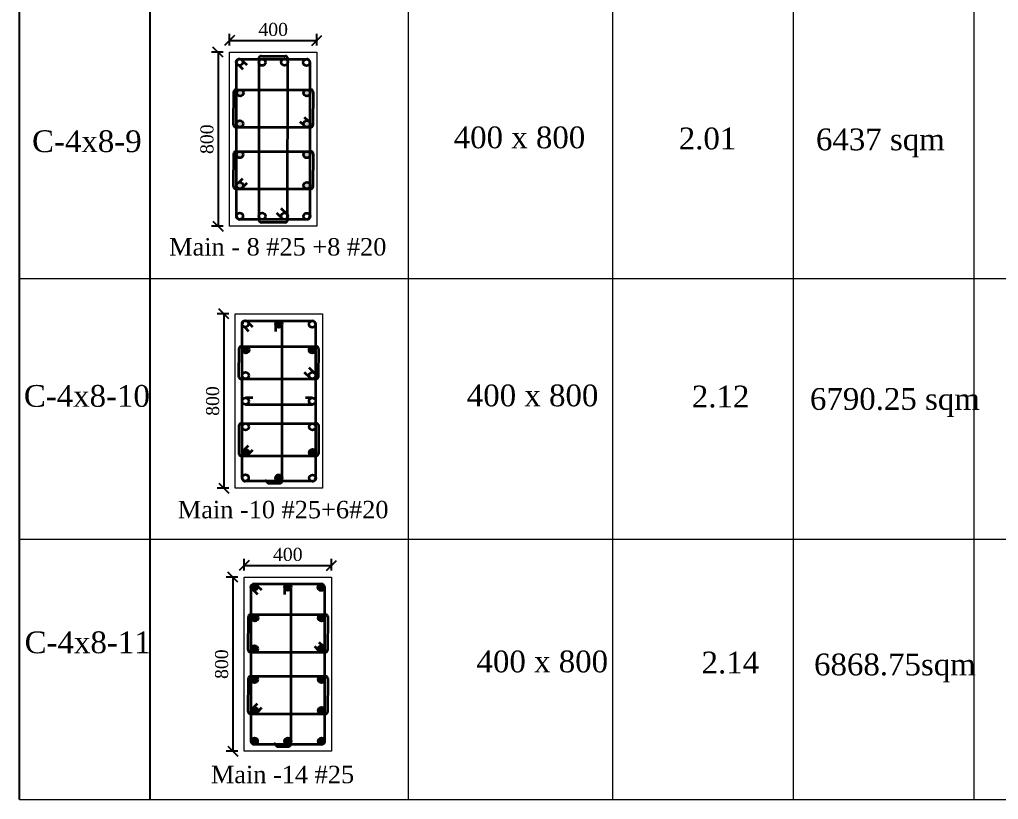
# Model space of a CAD drawing. Header units: millimetres. Extents: x -111267 to 10003021, y -40114 to 2142304.
# Drawn here: x 4446004 to 4468484, y 1999011 to 2016920 of the extents above; entities that cross this region are included whole.
import ezdxf

# ---------------------------------------------------------------- set-up
doc = ezdxf.new("R2010")
doc.units = ezdxf.units.MM
doc.header["$PDMODE"] = 2
doc.linetypes.add('DASHED2', pattern=[0.375, 0.25, -0.125])
doc.layers.add('5a.Hatch-TR-0', color=8, linetype='Continuous')
doc.layers.add('9.Title', color=7, linetype='Continuous')
for name, color, linetype, lineweight in [('6.Dim', 8, 'Continuous', 9), ('object line', 23, 'Continuous', 13), ('reinmt', 241, 'Continuous', 40), ('S-Beam', 4, 'DASHED2', 15), ('S-Dim', 8, 'Continuous', 5)]:
    doc.layers.add(name, color=color, linetype=linetype, lineweight=lineweight)
doc.styles.add('DRIQsmall', font='times.ttf', dxfattribs={"height": 0.2})
doc.styles.add('Times new roman', font='times.ttf', dxfattribs={"height": 300})
doc.dimstyles.new('Scale 20', dxfattribs={"dimscale": 0, "dimtxt": 250, "dimasz": 230, "dimexe": 150, "dimexo": 150, "dimgap": 100, "dimtad": 1, "dimtoh": 1, "dimdec": 0, "dimlfac": 0.2, "dimzin": 0, "dimdsep": 46, "dimtxsty": 'Times new roman', "dimblk": 'OBLIQUE', "dimcen": 0.09, "dimclrd": 256, "dimclrt": 3, "dimadec": 0, "dimazin": 0, "dimtfac": 1, "dimtdec": 0, "dimtofl": 0, "dimtmove": 0, "dimatfit": 3, "dimfxl": 150, "dimfxlon": 1, "dimtolj": 1, "dimtzin": 0, "dimarcsym": 0})

# ---------------------------------------------------------------- blocks, each defined once
blk = doc.blocks.new('_Oblique')
at = {"color": 0, "linetype": 'ByBlock', "lineweight": -2}
blk.add_line((-0.5, -0.5), (0.5, 0.5), dxfattribs=at)
blk = doc.blocks.new('*D1099')
at = {"layer": 'Defpoints', "color": 0, "ltscale": 6, "transparency": 16777216}
for p in [(4450828, 2016172), (4450561, 2012172), (4450828, 2012172)]:
    blk.add_point(p, dxfattribs=at)
at = {"layer": 'S-Dim', "color": 0, "lineweight": -2, "ltscale": 6, "transparency": 16777216}
for p, q in [((4450678, 2016172), (4450411, 2016172)), ((4450678, 2012172), (4450411, 2012172))]:
    blk.add_line(p, q, dxfattribs=at)
at = {"layer": 'S-Dim', "lineweight": -2, "ltscale": 6, "transparency": 16777216}
blk.add_line((4450561, 2016172), (4450561, 2012172), dxfattribs=at)
at = {"layer": 'S-Dim', "lineweight": -2, "ltscale": 6, "transparency": 16777216, "xscale": 230, "yscale": 230, "zscale": 230}
for p, rotation in [((4450561, 2016172), 90), ((4450561, 2012172), 270)]:
    blk.add_blockref('_Oblique', p, dxfattribs=dict(at, rotation=rotation))
at = {"layer": 'S-Dim', "color": 3, "ltscale": 6, "transparency": 16777216, "insert": (4450309, 2014172), "char_height": 300, "attachment_point": 5, "rotation": 90, "style": 'Times new roman'}
blk.add_mtext('\\A1;800', dxfattribs=at)
blk = doc.blocks.new('*D1100')
at = {"layer": 'Defpoints', "color": 0, "ltscale": 6, "transparency": 16777216}
for p in [(4452828, 2016439), (4450828, 2016172), (4452828, 2016172)]:
    blk.add_point(p, dxfattribs=at)
at = {"layer": 'S-Dim', "color": 0, "lineweight": -2, "ltscale": 6, "transparency": 16777216}
for p, q in [((4450828, 2016322), (4450828, 2016589)), ((4452828, 2016322), (4452828, 2016589))]:
    blk.add_line(p, q, dxfattribs=at)
at = {"layer": 'S-Dim', "lineweight": -2, "ltscale": 6, "transparency": 16777216}
blk.add_line((4450828, 2016439), (4452828, 2016439), dxfattribs=at)
at = {"layer": 'S-Dim', "lineweight": -2, "ltscale": 6, "transparency": 16777216, "xscale": 230, "yscale": 230, "zscale": 230, "rotation": 180}
blk.add_blockref('_Oblique', (4450828, 2016439), dxfattribs=at)
at = {"layer": 'S-Dim', "lineweight": -2, "ltscale": 6, "transparency": 16777216, "xscale": 230, "yscale": 230, "zscale": 230}
blk.add_blockref('_Oblique', (4452828, 2016439), dxfattribs=at)
at = {"layer": 'S-Dim', "color": 3, "ltscale": 6, "transparency": 16777216, "insert": (4451828, 2016691), "char_height": 300, "attachment_point": 5, "style": 'Times new roman'}
blk.add_mtext('\\A1;400', dxfattribs=at)
blk = doc.blocks.new('*D1121')
at = {"layer": 'Defpoints', "color": 0, "ltscale": 6, "transparency": 16777216}
for p in [(4450959, 2010160), (4450692, 2006160), (4450959, 2006160)]:
    blk.add_point(p, dxfattribs=at)
at = {"layer": 'S-Dim', "color": 0, "lineweight": -2, "ltscale": 6, "transparency": 16777216}
for p, q in [((4450809, 2010160), (4450542, 2010160)), ((4450809, 2006160), (4450542, 2006160))]:
    blk.add_line(p, q, dxfattribs=at)
at = {"layer": 'S-Dim', "lineweight": -2, "ltscale": 6, "transparency": 16777216}
blk.add_line((4450692, 2010160), (4450692, 2006160), dxfattribs=at)
at = {"layer": 'S-Dim', "lineweight": -2, "ltscale": 6, "transparency": 16777216, "xscale": 230, "yscale": 230, "zscale": 230}
for p, rotation in [((4450692, 2010160), 90), ((4450692, 2006160), 270)]:
    blk.add_blockref('_Oblique', p, dxfattribs=dict(at, rotation=rotation))
at = {"layer": 'S-Dim', "color": 3, "ltscale": 6, "transparency": 16777216, "insert": (4450439, 2008160), "char_height": 300, "attachment_point": 5, "rotation": 90, "style": 'Times new roman'}
blk.add_mtext('\\A1;800', dxfattribs=at)
blk = doc.blocks.new('*D1122')
at = {"layer": 'Defpoints', "color": 0, "ltscale": 6, "transparency": 16777216}
for p in [(4453164, 2004383), (4451164, 2004117), (4453164, 2004117)]:
    blk.add_point(p, dxfattribs=at)
at = {"layer": 'S-Dim', "color": 0, "lineweight": -2, "ltscale": 6, "transparency": 16777216}
for p, q in [((4451164, 2004267), (4451164, 2004533)), ((4453164, 2004267), (4453164, 2004533))]:
    blk.add_line(p, q, dxfattribs=at)
at = {"layer": 'S-Dim', "lineweight": -2, "ltscale": 6, "transparency": 16777216}
blk.add_line((4451164, 2004383), (4453164, 2004383), dxfattribs=at)
at = {"layer": 'S-Dim', "lineweight": -2, "ltscale": 6, "transparency": 16777216, "xscale": 230, "yscale": 230, "zscale": 230, "rotation": 180}
blk.add_blockref('_Oblique', (4451164, 2004383), dxfattribs=at)
at = {"layer": 'S-Dim', "lineweight": -2, "ltscale": 6, "transparency": 16777216, "xscale": 230, "yscale": 230, "zscale": 230}
blk.add_blockref('_Oblique', (4453164, 2004383), dxfattribs=at)
at = {"layer": 'S-Dim', "color": 3, "ltscale": 6, "transparency": 16777216, "insert": (4452164, 2004636), "char_height": 300, "attachment_point": 5, "style": 'Times new roman'}
blk.add_mtext('\\A1;400', dxfattribs=at)
blk = doc.blocks.new('*D1123')
at = {"layer": 'Defpoints', "color": 0, "ltscale": 6, "transparency": 16777216}
for p in [(4451164, 2004117), (4450898, 2000117), (4451164, 2000117)]:
    blk.add_point(p, dxfattribs=at)
at = {"layer": 'S-Dim', "color": 0, "lineweight": -2, "ltscale": 6, "transparency": 16777216}
for p, q in [((4451014, 2004117), (4450748, 2004117)), ((4451014, 2000117), (4450748, 2000117))]:
    blk.add_line(p, q, dxfattribs=at)
at = {"layer": 'S-Dim', "lineweight": -2, "ltscale": 6, "transparency": 16777216}
blk.add_line((4450898, 2004117), (4450898, 2000117), dxfattribs=at)
at = {"layer": 'S-Dim', "lineweight": -2, "ltscale": 6, "transparency": 16777216, "xscale": 230, "yscale": 230, "zscale": 230}
for p, rotation in [((4450898, 2004117), 90), ((4450898, 2000117), 270)]:
    blk.add_blockref('_Oblique', p, dxfattribs=dict(at, rotation=rotation))
at = {"layer": 'S-Dim', "color": 3, "ltscale": 6, "transparency": 16777216, "insert": (4450645, 2002117), "char_height": 300, "attachment_point": 5, "rotation": 90, "style": 'Times new roman'}
blk.add_mtext('\\A1;800', dxfattribs=at)
blk = doc.blocks.new('*D1124')
at = {"layer": 'Defpoints', "color": 0, "ltscale": 6, "transparency": 16777216}
for p in [(4453164, 2004383), (4451164, 2004117), (4453164, 2004117)]:
    blk.add_point(p, dxfattribs=at)
at = {"layer": 'S-Dim', "color": 0, "lineweight": -2, "ltscale": 6, "transparency": 16777216}
for p, q in [((4451164, 2004267), (4451164, 2004533)), ((4453164, 2004267), (4453164, 2004533))]:
    blk.add_line(p, q, dxfattribs=at)
at = {"layer": 'S-Dim', "lineweight": -2, "ltscale": 6, "transparency": 16777216}
blk.add_line((4451164, 2004383), (4453164, 2004383), dxfattribs=at)
at = {"layer": 'S-Dim', "lineweight": -2, "ltscale": 6, "transparency": 16777216, "xscale": 230, "yscale": 230, "zscale": 230, "rotation": 180}
blk.add_blockref('_Oblique', (4451164, 2004383), dxfattribs=at)
at = {"layer": 'S-Dim', "lineweight": -2, "ltscale": 6, "transparency": 16777216, "xscale": 230, "yscale": 230, "zscale": 230}
blk.add_blockref('_Oblique', (4453164, 2004383), dxfattribs=at)
at = {"layer": 'S-Dim', "color": 3, "ltscale": 6, "transparency": 16777216, "insert": (4452164, 2004636), "char_height": 300, "attachment_point": 5, "style": 'Times new roman'}
blk.add_mtext('\\A1;400', dxfattribs=at)

msp = doc.modelspace()

# ---------------------------------------------------------------- hatches: boundary and pattern name
at = {"layer": '5a.Hatch-TR-0', "linetype": 'Continuous'}
h = msp.add_hatch(color=8, dxfattribs=at)
h.dxf.hatch_style = 1
edge = h.paths.add_edge_path()
edge.add_arc((4451071, 2015234.4), 75.5, 0, 360)
edge = h.paths.add_edge_path()
edge.add_arc((4451064.6, 2014526.2), 75.5, 0, 360)
edge = h.paths.add_edge_path()
edge.add_arc((4451064.6, 2013817.9), 75.5, 0, 360)
edge = h.paths.add_edge_path()
edge.add_arc((4451064.6, 2013109.7), 75.5, 0, 360)
edge = h.paths.add_edge_path()
edge.add_arc((4452598.6, 2015234.4), 75.5, 0, 360)
edge = h.paths.add_edge_path()
edge.add_arc((4452598.6, 2014526.2), 75.5, 0, 360)
edge = h.paths.add_edge_path()
edge.add_arc((4452598.6, 2013817.9), 75.5, 0, 360)
edge = h.paths.add_edge_path()
edge.add_arc((4452598.6, 2013109.7), 75.5, 0, 360)
at = {"layer": '6.Dim', "linetype": 'Continuous'}
h = msp.add_hatch(color=8, dxfattribs=at)
h.dxf.hatch_style = 1
edge = h.paths.add_edge_path()
edge.add_arc((4451958.5, 2009927), 75.5, 0, 360)
h = msp.add_hatch(color=8, dxfattribs=at)
h.dxf.hatch_style = 1
edge = h.paths.add_edge_path()
edge.add_arc((4451199.4, 2009334.5), 75.5, 0, 360)
h = msp.add_hatch(color=8, dxfattribs=at)
h.dxf.hatch_style = 1
edge = h.paths.add_edge_path()
edge.add_arc((4452727, 2009334.5), 75.5, 0, 360)
h = msp.add_hatch(color=8, dxfattribs=at)
h.dxf.hatch_style = 1
edge = h.paths.add_edge_path()
edge.add_arc((4451194.6, 2006978.1), 75.5, 0, 360)
h = msp.add_hatch(color=8, dxfattribs=at)
h.dxf.hatch_style = 1
edge = h.paths.add_edge_path()
edge.add_arc((4452728.7, 2006978.1), 75.5, 0, 360)
h = msp.add_hatch(color=8, dxfattribs=at)
h.dxf.hatch_style = 1
edge = h.paths.add_edge_path()
edge.add_arc((4451958.5, 2006392.4), 75.5, 0, 360)
h = msp.add_hatch(color=8, dxfattribs=at)
h.dxf.hatch_style = 1
edge = h.paths.add_edge_path()
edge.add_arc((4451393.9, 2003887.3), 75.5, -180, 180, ccw=False)
h = msp.add_hatch(color=8, dxfattribs=at)
h.dxf.hatch_style = 1
edge = h.paths.add_edge_path()
edge.add_arc((4452164.5, 2003884), 75.5, -180, 180, ccw=False)
h = msp.add_hatch(color=8, dxfattribs=at)
h.dxf.hatch_style = 1
edge = h.paths.add_edge_path()
edge.add_arc((4452932.5, 2003880.6), 75.5, -180, 180, ccw=False)
h = msp.add_hatch(color=8, dxfattribs=at)
h.dxf.hatch_style = 1
edge = h.paths.add_edge_path()
edge.add_arc((4451407.4, 2003179), 75.5, 0, 360)
h = msp.add_hatch(color=8, dxfattribs=at)
h.dxf.hatch_style = 1
edge = h.paths.add_edge_path()
edge.add_arc((4451407.4, 2003179), 75.5, 0, 360)
h = msp.add_hatch(color=8, dxfattribs=at)
h.dxf.hatch_style = 1
edge = h.paths.add_edge_path()
edge.add_arc((4452935, 2003179), 75.5, 0, 360)
h = msp.add_hatch(color=8, dxfattribs=at)
h.dxf.hatch_style = 1
edge = h.paths.add_edge_path()
edge.add_arc((4452935, 2003179), 75.5, 0, 360)
h = msp.add_hatch(color=8, dxfattribs=at)
h.dxf.hatch_style = 1
edge = h.paths.add_edge_path()
edge.add_arc((4451400.9, 2002470.8), 75.5, 0, 360)
h = msp.add_hatch(color=8, dxfattribs=at)
h.dxf.hatch_style = 1
edge = h.paths.add_edge_path()
edge.add_arc((4451400.9, 2002470.8), 75.5, 0, 360)
h = msp.add_hatch(color=8, dxfattribs=at)
h.dxf.hatch_style = 1
edge = h.paths.add_edge_path()
edge.add_arc((4452935, 2002470.8), 75.5, 0, 360)
h = msp.add_hatch(color=8, dxfattribs=at)
h.dxf.hatch_style = 1
edge = h.paths.add_edge_path()
edge.add_arc((4452935, 2002470.8), 75.5, 0, 360)
h = msp.add_hatch(color=8, dxfattribs=at)
h.dxf.hatch_style = 1
edge = h.paths.add_edge_path()
edge.add_arc((4451400.9, 2001762.6), 75.5, 0, 360)
h = msp.add_hatch(color=8, dxfattribs=at)
h.dxf.hatch_style = 1
edge = h.paths.add_edge_path()
edge.add_arc((4451400.9, 2001762.6), 75.5, 0, 360)
h = msp.add_hatch(color=8, dxfattribs=at)
h.dxf.hatch_style = 1
edge = h.paths.add_edge_path()
edge.add_arc((4452935, 2001762.6), 75.5, 0, 360)
h = msp.add_hatch(color=8, dxfattribs=at)
h.dxf.hatch_style = 1
edge = h.paths.add_edge_path()
edge.add_arc((4452935, 2001762.6), 75.5, 0, 360)
h = msp.add_hatch(color=8, dxfattribs=at)
h.dxf.hatch_style = 1
edge = h.paths.add_edge_path()
edge.add_arc((4451400.9, 2001054.3), 75.5, 0, 360)
h = msp.add_hatch(color=8, dxfattribs=at)
h.dxf.hatch_style = 1
edge = h.paths.add_edge_path()
edge.add_arc((4451400.9, 2001054.3), 75.5, 0, 360)
h = msp.add_hatch(color=8, dxfattribs=at)
h.dxf.hatch_style = 1
edge = h.paths.add_edge_path()
edge.add_arc((4452935, 2001054.3), 75.5, 0, 360)
h = msp.add_hatch(color=8, dxfattribs=at)
h.dxf.hatch_style = 1
edge = h.paths.add_edge_path()
edge.add_arc((4452935, 2001054.3), 75.5, 0, 360)
h = msp.add_hatch(color=8, dxfattribs=at)
h.dxf.hatch_style = 1
edge = h.paths.add_edge_path()
edge.add_arc((4451395.6, 2000351.4), 75.5, -180, 180, ccw=False)
h = msp.add_hatch(color=8, dxfattribs=at)
h.dxf.hatch_style = 1
edge = h.paths.add_edge_path()
edge.add_arc((4452164.5, 2000349.4), 75.5, -180, 180, ccw=False)
h = msp.add_hatch(color=8, dxfattribs=at)
h.dxf.hatch_style = 1
edge = h.paths.add_edge_path()
edge.add_arc((4452935, 2000346.1), 75.5, -180, 180, ccw=False)

# ---------------------------------------------------------------- linework, layer by layer
at = {"layer": '9.Title'}
for p, q in [((4446004.1, 1999011, -198769.9), (4446004.1, 2067045.3, -198769.9)), ((4449004.1, 1999011, -198769.9), (4449004.1, 2066045.3, -198769.9))]:
    msp.add_line(p, q, dxfattribs=at)
at = {"layer": 'object line'}
msp.add_lwpolyline([(4450828.1, 2016172.1), (4452828.1, 2016172.1), (4452828.1, 2012172.1), (4450828.1, 2012172.1)], close=True, dxfattribs=at)
at = {"layer": 'object line', "elevation": 392194.2}
for points in [[(4450958.5, 2010159.7), (4452958.5, 2010159.7), (4452958.5, 2006159.7), (4450958.5, 2006159.7)], [(4451164.5, 2004116.7), (4453164.5, 2004116.7), (4453164.5, 2000116.7), (4451164.5, 2000116.7)], [(4451164.5, 2004116.7), (4453164.5, 2004116.7), (4453164.5, 2000116.7), (4451164.5, 2000116.7)]]:
    msp.add_lwpolyline(points, close=True, dxfattribs=at)
at = {"layer": 'reinmt', "linetype": 'Continuous', "lineweight": 35}
for p, q in [((4451057.5, 2016014), (4452598.6, 2016014)), ((4451497.9, 2016022.8), (4451498.1, 2012321.2)), ((4451557.9, 2016082.8), (4452101.6, 2016082.8)), ((4452160.4, 2012321.2), (4452161.6, 2016022.8)), ((4450986.1, 2012401.4), (4450986.1, 2015942.6)), ((4451044.7, 2015866.3), (4451132.9, 2015780)), ((4451136, 2015959.5), (4451224.3, 2015876.5)), ((4452670, 2015942.6), (4452670, 2012401.4)), ((4450972.4, 2015309.7), (4452694.9, 2015309.7)), ((4450972.4, 2015309.7), (4452694.9, 2015309.7)), ((4450917.2, 2014500.8), (4450922.4, 2015259.7)), ((4450917.2, 2014500.8), (4450922.4, 2015259.7)), ((4452744.9, 2015259.5), (4452739.7, 2014490.4)), ((4452540.3, 2014679.4), (4452628.6, 2014596.3)), ((4450967.2, 2014450.6), (4452689.7, 2014450.6)), ((4450967.2, 2014450.6), (4452699.7, 2014450.6)), ((4452440.5, 2014582.7), (4452528.7, 2014496.5)), ((4450917.2, 2013084.4), (4450922.4, 2013843.2)), ((4450917.2, 2013084.4), (4450922.4, 2013843.2)), ((4450972.4, 2013893.2), (4452694.9, 2013893.2)), ((4450972.4, 2013893.2), (4452694.9, 2013893.2)), ((4452744.9, 2013843), (4452739.7, 2013073.9)), ((4451124.7, 2013263.3), (4451036.3, 2013180.3)), ((4451224.4, 2013166.6), (4451136.1, 2013080.4)), ((4450967.2, 2013034.1), (4452689.7, 2013034.1)), ((4450967.2, 2013034.1), (4452699.7, 2013034.1)), ((4451901.6, 2012481.3), (4452026.2, 2012359.3)), ((4452005.5, 2012591.5), (4452131, 2012465.8)), ((4452598.6, 2012330.1), (4451057.5, 2012330.1)), ((4452100.4, 2012261.2), (4451558.1, 2012261.2)), ((4451116.6, 2006389, 392194.2), (4451116.6, 2009930.2, 392194.2)), ((4451188, 2010001.6, 392194.2), (4452729.1, 2010001.6, 392194.2)), ((4451266.4, 2009947.1, 392194.2), (4451354.7, 2009864.1, 392194.2)), ((4451883.1, 2009930.9, 392194.2), (4451882.7, 2009759.6, 392194.2)), ((4452800.5, 2009930.2, 392194.2), (4452800.5, 2006389, 392194.2)), ((4451175.2, 2009853.9, 392194.2), (4451263.3, 2009767.6, 392194.2)), ((4451042.2, 2008710.2, 392194.2), (4451045, 2009370, 392194.2)), ((4451085, 2009409.8, 392194.2), (4452827.5, 2009409.8, 392194.2)), ((4452867.5, 2009369.7, 392194.2), (4452864.7, 2008709.8, 392194.2)), ((4452542.4, 2008822, 392194.2), (4452667.1, 2008700, 392194.2)), ((4452646.3, 2008932.2, 392194.2), (4452771.9, 2008806.5, 392194.2)), ((4451082.2, 2008670, 392194.2), (4452824.7, 2008670, 392194.2)), ((4451359.1, 2008231.8, 392194.2), (4451199.2, 2008231.8, 392194.2)), ((4452724.4, 2008231.8, 392194.2), (4452573.2, 2008231.8, 392194.2)), ((4451193.2, 2008081.1, 392194.2), (4452729.4, 2008080.8, 392194.2)), ((4451043.4, 2006942.9, 392194.2), (4451046.2, 2007602.7, 392194.2)), ((4451086.2, 2007642.5, 392194.2), (4452828.8, 2007642.5, 392194.2)), ((4452868.8, 2007602.4, 392194.2), (4452866, 2006942.6, 392194.2)), ((4451254.8, 2007131.7, 392194.2), (4451166.4, 2007048.7, 392194.2)), ((4451354.4, 2007035, 392194.2), (4451266.2, 2006948.8, 392194.2)), ((4451083.4, 2006902.7, 392194.2), (4452826, 2006902.7, 392194.2)), ((4452729.1, 2006317.7, 392194.2), (4451188, 2006317.7, 392194.2)), ((4451322.5, 2000346.1, 392194.2), (4451322.5, 2003887.3, 392194.2)), ((4451322.5, 2000346.1, 392194.2), (4451322.5, 2003887.3, 392194.2)), ((4451393.9, 2003958.7, 392194.2), (4452935, 2003958.7, 392194.2)), ((4451393.9, 2003958.7, 392194.2), (4452935, 2003958.7, 392194.2)), ((4451472.4, 2003904.2, 392194.2), (4451560.7, 2003821.1, 392194.2)), ((4451472.4, 2003904.2, 392194.2), (4451560.7, 2003821.1, 392194.2)), ((4452089, 2003888, 392194.2), (4452088.6, 2003716.6, 392194.2)), ((4452089, 2003888, 392194.2), (4452088.6, 2003716.6, 392194.2)), ((4453006.4, 2003887.3, 392194.2), (4453006.4, 2000346.1, 392194.2)), ((4453006.4, 2003887.3, 392194.2), (4453006.4, 2000346.1, 392194.2)), ((4451381.1, 2003810.9, 392194.2), (4451469.2, 2003724.7, 392194.2)), ((4451381.1, 2003810.9, 392194.2), (4451469.2, 2003724.7, 392194.2)), ((4451253.6, 2002445.5, 392194.2), (4451258.8, 2003204.4, 392194.2)), ((4451253.6, 2002445.5, 392194.2), (4451258.8, 2003204.4, 392194.2)), ((4451308.8, 2003254.4, 392194.2), (4453031.3, 2003254.4, 392194.2)), ((4451308.8, 2003254.4, 392194.2), (4453031.3, 2003254.4, 392194.2)), ((4453081.3, 2003204.2, 392194.2), (4453076.1, 2002435, 392194.2)), ((4452776.9, 2002527.4, 392194.2), (4452865, 2002441.1, 392194.2)), ((4452876.7, 2002624, 392194.2), (4452965, 2002541, 392194.2)), ((4451303.6, 2002395.3, 392194.2), (4453026.1, 2002395.3, 392194.2)), ((4451303.6, 2002395.3, 392194.2), (4453036.1, 2002395.3, 392194.2)), ((4451308.8, 2001837.9, 392194.2), (4453031.3, 2001837.9, 392194.2)), ((4451308.8, 2001837.9, 392194.2), (4453031.3, 2001837.9, 392194.2)), ((4451253.6, 2001029, 392194.2), (4451258.8, 2001787.9, 392194.2)), ((4451253.6, 2001029, 392194.2), (4451258.8, 2001787.9, 392194.2)), ((4453081.3, 2001787.7, 392194.2), (4453076.1, 2001018.5, 392194.2)), ((4451461.1, 2001207.9, 392194.2), (4451372.7, 2001124.9, 392194.2)), ((4451303.6, 2000978.8, 392194.2), (4453026.1, 2000978.8, 392194.2)), ((4451303.6, 2000978.8, 392194.2), (4453036.1, 2000978.8, 392194.2)), ((4451560.7, 2001111.2, 392194.2), (4451472.5, 2001025, 392194.2)), ((4452935, 2000274.7, 392194.2), (4451393.9, 2000274.7, 392194.2)), ((4452935, 2000274.7, 392194.2), (4451393.9, 2000274.7, 392194.2))]:
    msp.add_line(p, q, dxfattribs=at)
at = {"layer": 'reinmt', "linetype": 'Continuous', "lineweight": 35, "elevation": 392194.2}
for points in [[(4451637.3, 2006352.4), (4451711, 2006270.9), (4451973.6, 2006270.9, 0.4142858), (4452033.6, 2006330.9), (4452032.7, 2009912.8)], [(4451843.2, 2000309.5), (4451917, 2000227.9), (4452179.5, 2000227.9, 0.4142858), (4452239.5, 2000287.9), (4452238.7, 2003869.8)]]:
    msp.add_lwpolyline(points, format="xyb", dxfattribs=at)
at = {"layer": 'reinmt', "linetype": 'Continuous', "lineweight": 35}
for centre in [(4451057.5, 2015942.6), (4451573.4, 2015937.6), (4452086.6, 2015939.4), (4452596.1, 2015936), (4451071, 2015234.4), (4451071, 2015234.4), (4452598.6, 2015234.4), (4452598.6, 2015234.4), (4451064.6, 2014526.2), (4451064.6, 2014526.2), (4452598.6, 2014526.2), (4452598.6, 2014526.2), (4451064.6, 2013817.9), (4451064.6, 2013817.9), (4452598.6, 2013817.9), (4452598.6, 2013817.9), (4451064.6, 2013109.7), (4451064.6, 2013109.7), (4452598.6, 2013109.7), (4452598.6, 2013109.7), (4451059.2, 2012406.7), (4451573.4, 2012406.5), (4452086.6, 2012404.8), (4452598.6, 2012401.4), (4451188, 2009930.2, 392194.2), (4451958.5, 2009927, 392194.2), (4452726.6, 2009923.6, 392194.2), (4451199.4, 2009334.5, 392194.2), (4452727, 2009334.5, 392194.2), (4451193.3, 2008745.4, 392194.2), (4452727.4, 2008745.4, 392194.2), (4451193.7, 2008156.3, 392194.2), (4452727.8, 2008156.3, 392194.2), (4451194.2, 2007567.2, 392194.2), (4452728.3, 2007567.2, 392194.2), (4451194.6, 2006978.1, 392194.2), (4452728.7, 2006978.1, 392194.2), (4451189.7, 2006394.3, 392194.2), (4451958.5, 2006392.4, 392194.2), (4452729.1, 2006389, 392194.2), (4451393.9, 2003887.3, 392194.2), (4451393.9, 2003887.3, 392194.2), (4452164.5, 2003884, 392194.2), (4452164.5, 2003884, 392194.2), (4452932.5, 2003880.6, 392194.2), (4452932.5, 2003880.6, 392194.2), (4451407.4, 2003179, 392194.2), (4451407.4, 2003179, 392194.2), (4452935, 2003179, 392194.2), (4452935, 2003179, 392194.2), (4451400.9, 2002470.8, 392194.2), (4451400.9, 2002470.8, 392194.2), (4452935, 2002470.8, 392194.2), (4452935, 2002470.8, 392194.2), (4451400.9, 2001762.6, 392194.2), (4451400.9, 2001762.6, 392194.2), (4452935, 2001762.6, 392194.2), (4452935, 2001762.6, 392194.2), (4451400.9, 2001054.3, 392194.2), (4451400.9, 2001054.3, 392194.2), (4452935, 2001054.3, 392194.2), (4452935, 2001054.3, 392194.2), (4451395.6, 2000351.4, 392194.2), (4451395.6, 2000351.4, 392194.2), (4452164.5, 2000349.4, 392194.2), (4452164.5, 2000349.4, 392194.2), (4452935, 2000346.1, 392194.2), (4452935, 2000346.1, 392194.2)]:
    msp.add_circle(centre, 75.5, dxfattribs=at)
for centre, radius, start, end in [((4451057.5, 2015942.6), 71.4, 90, 180), ((4451557.9, 2016022.8), 60, 90, 180.00317), ((4452101.6, 2016022.8), 60, 359.98155, 90), ((4452598.6, 2015942.6), 71.4, 360, 90), ((4450972.1, 2015259.7), 50, 90, 180), ((4452694.9, 2015259.7), 50, 359.75852, 90), ((4450967.2, 2014500.6), 50, 179.75852, 270), ((4452699.7, 2014490.6), 40, 270, 359.60907), ((4450972.1, 2013843.2), 50, 90, 180), ((4452694.9, 2013843.2), 50, 359.75852, 90), ((4450967.2, 2013084.1), 50, 179.75852, 270), ((4452699.7, 2013074.1), 40, 270, 359.60907), ((4451057.5, 2012401.4), 71.4, 180, 270), ((4452598.6, 2012401.4), 71.4, 270, 0), ((4451558.1, 2012321.2), 60, 180.00317, 270), ((4452100.4, 2012321.2), 60, 270, 359.98155), ((4451188, 2009930.2, 392194.2), 71.4, 90, 180), ((4452729.1, 2009930.2, 392194.2), 71.4, 360, 90), ((4451085, 2009369.8, 392194.2), 40, 90, 179.75852), ((4452827.5, 2009369.8, 392194.2), 40, 359.75852, 90), ((4451082.2, 2008710, 392194.2), 40, 179.75852, 270), ((4452824.7, 2008710, 392194.2), 40, 270, 359.75852), ((4451086.2, 2007602.5, 392194.2), 40, 90, 179.75852), ((4452828.8, 2007602.5, 392194.2), 40, 359.75852, 90), ((4451083.4, 2006942.7, 392194.2), 40, 179.75852, 270), ((4452826, 2006942.7, 392194.2), 40, 270, 359.75852), ((4451188, 2006389, 392194.2), 71.4, 180, 270), ((4452729.1, 2006389, 392194.2), 71.4, 270, 0), ((4451393.9, 2003887.3, 392194.2), 71.4, 90, 180), ((4451393.9, 2003887.3, 392194.2), 71.4, 90, 180), ((4452935, 2003887.3, 392194.2), 71.4, 360, 90), ((4452935, 2003887.3, 392194.2), 71.4, 360, 90), ((4451308.5, 2003204.4, 392194.2), 50, 90, 180), ((4453031.3, 2003204.4, 392194.2), 50, 359.75852, 90), ((4451303.6, 2002445.3, 392194.2), 50, 179.75852, 270), ((4453036.1, 2002435.3, 392194.2), 40, 270, 359.60907), ((4451308.5, 2001787.9, 392194.2), 50, 90, 180), ((4453031.3, 2001787.9, 392194.2), 50, 359.75852, 90), ((4451303.6, 2001028.8, 392194.2), 50, 179.75852, 270), ((4453036.1, 2001018.8, 392194.2), 40, 270, 359.60907), ((4451393.9, 2000346.1, 392194.2), 71.4, 180, 270), ((4451393.9, 2000346.1, 392194.2), 71.4, 180, 270), ((4452935, 2000346.1, 392194.2), 71.4, 270, 0), ((4452935, 2000346.1, 392194.2), 71.4, 270, 0)]:
    msp.add_arc(centre, radius, start, end, dxfattribs=at)
at = {"layer": 'S-Beam', "linetype": 'Continuous', "ltscale": 5}
for p, q in [((4467915.3, 2067045.3, -198769.9), (4467915.3, 1999011, -198769.9)), ((4454930.3, 2066045.3, -198769.9), (4454930.3, 1999011, -198769.9)), ((4459618.3, 2066045.3, -198769.9), (4459618.3, 1999011, -198769.9)), ((4463766.8, 2066045.3, -198769.9), (4463766.8, 1999011, -198769.9)), ((4446004.1, 2010971, 1750.1), (4489826.5, 2010971, -101900.3)), ((4446004.1, 2004991, 1750.1), (4489826.5, 2004991, -101900.3)), ((4446004.1, 1999011, 1750.1), (4489826.5, 1999011, -101900.3))]:
    msp.add_line(p, q, dxfattribs=at)

# ---------------------------------------------------------------- texts
at = {"color": 0, "linetype": 'Continuous', "char_height": 400, "attachment_point": 5, "style": 'Times new roman'}
for s, insert, width in [('Main - 8 #25 +8 #20', (4451933.9, 2011698.2), 5109.125), ('Main -10 #25+6#20', (4452057.9, 2005663.8, 392194.2), 5315.086), ('Main -14 #25', (4452043.2, 1999580.5, 392194.2), 3405.581)]:
    msp.add_mtext(s, dxfattribs=dict(at, insert=insert, width=width))
at = {"layer": '9.Title', "linetype": 'Continuous', "lineweight": 9, "ltscale": 0.5, "char_height": 500, "width": 8540.737, "attachment_point": 5, "style": 'DRIQsmall'}
for s, insert in [('400 x 800', (4457484.5, 2014210.7)), ('2.01', (4461802.9, 2014184.3)), ('6437 sqm', (4465772.6, 2014086.6, -198769.9)), ('C-4x8-9', (4447549.4, 2014122.5, -198769.9)), ('C-4x8-10', (4447549.4, 2008273.2, -198769.9)), ('400 x 800', (4457785.8, 2008284.6, 392194.2)), ('2.12', (4462104.2, 2008258.2, 392194.2)), ('6790.25 sqm', (4466106.2, 2008126, 193424.3)), ('C-4x8-11', (4447567.7, 2002614.9, -397539.8)), ('400 x 800', (4458008.5, 2002175.4, 392194.2)), ('2.14', (4462327, 2002149, 392194.2)), ('6868.75sqm', (4466106.2, 2002028.6, 193424.3))]:
    msp.add_mtext(s, dxfattribs=dict(at, insert=insert))

# ---------------------------------------------------------------- dimensions: what is measured, and where the dimension line sits
at = {"layer": 'S-Dim', "ltscale": 6}
for base, p1, p2, picture, middle in [((4452828.1, 2016438.7), (4450828.1, 2016172.1), (4452828.1, 2016172.1), '*D1100', (4451828.1, 2016691.3)), ((4453164.5, 2004383.4, 392194.2), (4451164.5, 2004116.7, 392194.2), (4453164.5, 2004116.7, 392194.2), '*D1122', (4452164.5, 2004636, 392194.2)), ((4453164.5, 2004383.4, 392194.2), (4451164.5, 2004116.7, 392194.2), (4453164.5, 2004116.7, 392194.2), '*D1124', (4452164.5, 2004636, 392194.2))]:
    dim = msp.add_linear_dim(base=base, p1=p1, p2=p2, dimstyle='Scale 20', override={"dimscale": 1}, dxfattribs=at)
    dim.commit()
    dim.dimension.update_dxf_attribs({"geometry": picture, "text_midpoint": middle})
for base, p1, p2, picture, middle in [((4450561.4, 2012172.1), (4450828.1, 2016172.1), (4450828.1, 2012172.1), '*D1099', (4450308.8, 2014172.1)), ((4450691.9, 2006159.7, 392194.2), (4450958.5, 2010159.7, 392194.2), (4450958.5, 2006159.7, 392194.2), '*D1121', (4450439.3, 2008159.7, 392194.2)), ((4450897.8, 2000116.7, 392194.2), (4451164.5, 2004116.7, 392194.2), (4451164.5, 2000116.7, 392194.2), '*D1123', (4450645.2, 2002116.7, 392194.2))]:
    dim = msp.add_linear_dim(base=base, p1=p1, p2=p2, angle=90, dimstyle='Scale 20', override={"dimscale": 1}, dxfattribs=at)
    dim.commit()
    dim.dimension.update_dxf_attribs({"geometry": picture, "text_midpoint": middle})

doc.saveas('drawing.dxf')
